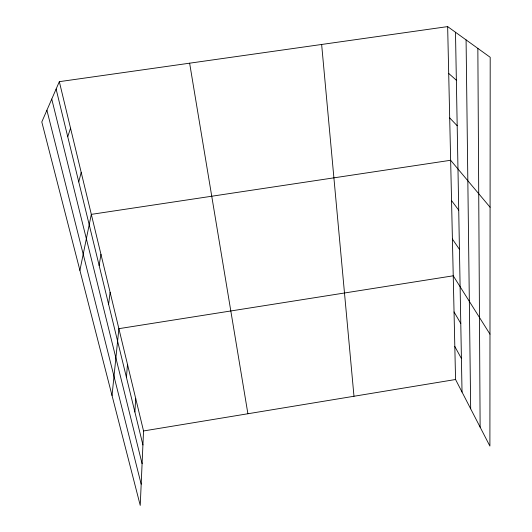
<?xml version="1.0" encoding="UTF-8"?>
<svg xmlns="http://www.w3.org/2000/svg" width="532" height="532" viewBox="0 0 532 532"><rect width="100%" height="100%" fill="white"/><g stroke="black" fill="none" stroke-linecap="round" stroke-linejoin="round"><path stroke-width="0.8" d="M59.325 81.662L143.54 430.96L140.242 505.4L41.802 121.961L59.325 81.662L447.651 26.6L490.198 57.296L489.899 446.082L455.558 379.509L447.651 26.6M134.869 411.974L135.693 398.415M126.443 377.407L127.48 364.353M112.033 395.515L118.875 328.67L453.231 275.802L489.985 334.163M108.595 304.231L110.124 292.367M99.138 265.481L100.947 254.316M79.906 270.396L91.318 214.363L450.644 160.272L490.085 207.227M78.749 181.884L81.197 172.381M67.737 136.717L70.55 128.205M143.54 430.96L455.558 379.509M448.695 73.429L456.356 80.219M449.693 117.931L457.188 125.738M451.548 200.604L458.717 210.147M452.413 239.074L459.435 249.342M454.042 311.945L460.785 323.476M454.813 346.478L461.424 358.548M46.902 110.224L141.18 484.193M51.75 99.072L142.091 463.685M56.106 89.057L142.922 444.965M189.631 63.188L247.899 413.75M321.641 44.469L353.979 396.26M455.485 32.253L462.029 392.057M466.079 39.893L470.674 408.815M477.849 48.385L480.13 427.149"/></g></svg>
